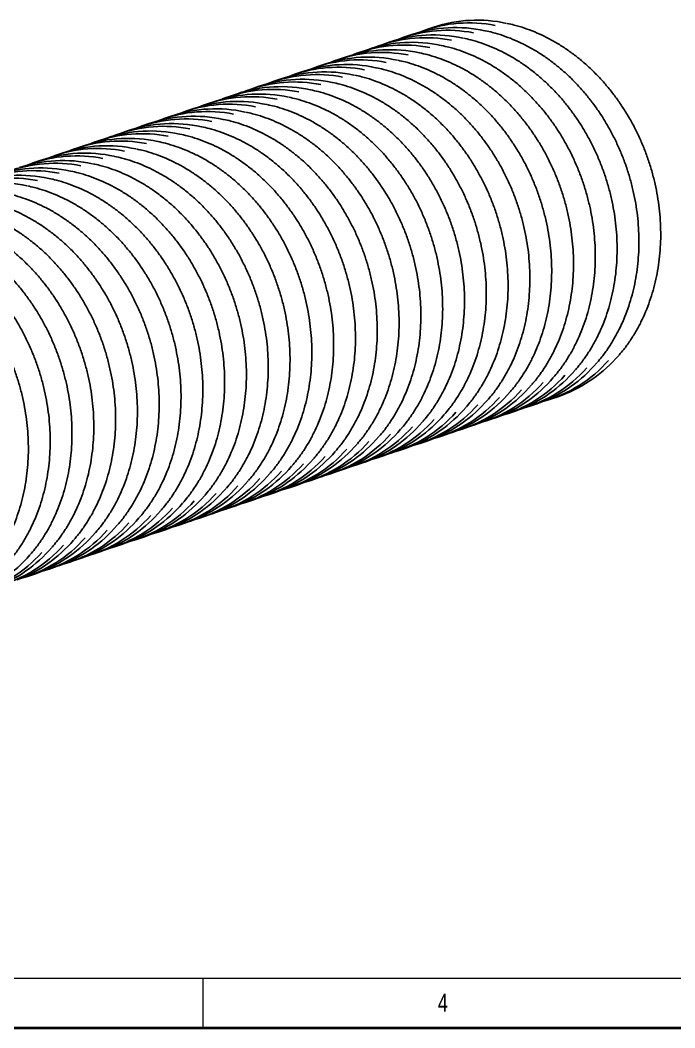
# Model space of a CAD drawing. Header units: millimetres. Extents: x 6 to 413, y 7 to 291.
# Drawn here: x 141.4 to 208.3, y 7.1 to 109.9 of the extents above; entities that cross this region are included whole.
import ezdxf

# ---------------------------------------------------------------- set-up
doc = ezdxf.new("R2010")
doc.units = ezdxf.units.MM
doc.styles.add('SLDTEXTSTYLE2', font='TXT', dxfattribs={"width": 0.75})

msp = doc.modelspace()

# ---------------------------------------------------------------- linework, layer by layer
at = {"color": 7, "linetype": 'Continuous', "lineweight": 25}
for p, q in [((183.6564, 109.1582), (182.8339, 108.8797)), ((179.9142, 107.8694), (180.2707, 108.0066)), ((181.4315, 108.4048), (180.6089, 108.1262)), ((182.1392, 108.6229), (182.4957, 108.7601)), ((176.9815, 106.8978), (176.1589, 106.6193)), ((177.6892, 107.1159), (178.0457, 107.2532)), ((179.2065, 107.6513), (178.3839, 107.3727)), ((174.7565, 106.1443), (173.9339, 105.8658)), ((175.4643, 106.3625), (175.8208, 106.4997)), ((171.0143, 104.8555), (171.3708, 104.9927)), ((172.5315, 105.3909), (171.709, 105.1123)), ((173.2393, 105.609), (173.5958, 105.7462)), ((168.0816, 103.8839), (167.259, 103.6054)), ((168.7893, 104.102), (169.1458, 104.2393)), ((170.3065, 104.6374), (169.484, 104.3588)), ((165.8566, 103.1305), (165.034, 102.8519)), ((166.5643, 103.3486), (166.9208, 103.4858)), ((162.1144, 101.8416), (162.4709, 101.9789)), ((163.6316, 102.377), (162.809, 102.0984)), ((164.3394, 102.5951), (164.6959, 102.7323)), ((159.1816, 100.87), (158.3591, 100.5915)), ((159.8894, 101.0882), (160.2459, 101.2254)), ((161.4066, 101.6235), (160.584, 101.345)), ((155.4394, 99.5812), (155.7959, 99.7184)), ((156.9567, 100.1166), (156.1341, 99.838)), ((157.6644, 100.3347), (158.0209, 100.4719)), ((153.2144, 98.8277), (153.5709, 98.965)), ((154.7317, 99.3631), (153.9091, 99.0845)), ((150.2817, 97.8562), (149.4591, 97.5776)), ((150.9895, 98.0743), (151.346, 98.2115)), ((152.5067, 98.6096), (151.6841, 98.3311)), ((146.5395, 96.5673), (146.896, 96.7046)), ((148.0567, 97.1027), (147.2342, 96.8241)), ((148.7645, 97.3208), (149.121, 97.458)), ((143.6068, 95.5957), (142.7842, 95.3172)), ((144.3145, 95.8139), (144.671, 95.9511)), ((145.8317, 96.3492), (145.0092, 96.0707)), ((142.0895, 95.0604), (142.446, 95.1976)), ((195.5836, 71.2299), (196.4062, 71.5084)), ((196.4062, 71.5084), (196.7444, 71.628)), ((191.1337, 69.7229), (191.9562, 70.0015)), ((191.9562, 70.0015), (192.2944, 70.1211)), ((193.3587, 70.4764), (194.1812, 70.755)), ((194.1812, 70.755), (194.5194, 70.8745)), ((188.9087, 68.9695), (189.7313, 69.248)), ((189.7313, 69.248), (190.0694, 69.3676)), ((185.2813, 67.7411), (185.6195, 67.8607)), ((186.6837, 68.216), (187.5063, 68.4946)), ((187.5063, 68.4946), (187.8444, 68.6141)), ((182.2338, 66.7091), (183.0563, 66.9876)), ((183.0563, 66.9876), (183.3945, 67.1072)), ((184.4587, 67.4625), (185.2813, 67.7411)), ((180.0088, 65.9556), (180.8313, 66.2341)), ((180.8313, 66.2341), (181.1695, 66.3537)), ((176.3814, 64.7272), (176.7195, 64.8468)), ((177.7838, 65.2021), (178.6064, 65.4807)), ((178.6064, 65.4807), (178.9445, 65.6002)), ((173.3338, 63.6952), (174.1564, 63.9737)), ((174.1564, 63.9737), (174.4946, 64.0933)), ((175.5588, 64.4486), (176.3814, 64.7272)), ((171.1088, 62.9417), (171.9314, 63.2203)), ((171.9314, 63.2203), (172.2696, 63.3398)), ((166.6589, 61.4348), (167.4815, 61.7133)), ((167.4815, 61.7133), (167.8196, 61.8329)), ((168.8839, 62.1882), (169.7064, 62.4668)), ((169.7064, 62.4668), (170.0446, 62.5864)), ((164.4339, 60.6813), (165.2565, 60.9598)), ((165.2565, 60.9598), (165.5946, 61.0794)), ((162.2089, 59.9278), (163.0315, 60.2064)), ((163.0315, 60.2064), (163.3696, 60.3259)), ((157.759, 58.4209), (158.5815, 58.6994)), ((158.5815, 58.6994), (158.9197, 58.819)), ((159.9839, 59.1743), (160.8065, 59.4529)), ((160.8065, 59.4529), (161.1447, 59.5725)), ((155.534, 57.6674), (156.3565, 57.946)), ((156.3565, 57.946), (156.6947, 58.0655)), ((151.9066, 56.439), (152.2447, 56.5586)), ((153.309, 56.9139), (154.1316, 57.1925)), ((154.1316, 57.1925), (154.4697, 57.3121)), ((148.859, 55.407), (149.6816, 55.6855)), ((149.6816, 55.6855), (150.0198, 55.8051)), ((151.084, 56.1605), (151.9066, 56.439)), ((146.634, 54.6535), (147.4566, 54.9321)), ((147.4566, 54.9321), (147.7948, 55.0516)), ((143.0067, 53.4251), (143.3448, 53.5447)), ((144.4091, 53.9), (145.2316, 54.1786)), ((145.2316, 54.1786), (145.5698, 54.2982)), ((142.1841, 53.1466), (143.0067, 53.4251))]:
    msp.add_line(p, q, dxfattribs=at)
at = {"color": 7, "linetype": 'Continuous', "lineweight": 18}
for p, q in [((221.2163, 12.1436), (11.2973, 12.1436)), ((160.0973, 12.1436), (160.0973, 7.1062))]:
    msp.add_line(p, q, dxfattribs=at)
at = {"color": 7, "linetype": 'Continuous', "lineweight": 35}
msp.add_line((6.2734, 7.1062), (413.064, 7.1062), dxfattribs=at)
at = {"color": 7, "linetype": 'Continuous', "lineweight": 25}
for centre, radius, start, end in [((185.8589, 95.0853), 14.0361, 77.641025, 108.387091), ((187.2574, 95.6179), 13.9782, 78.984689, 109.916699), ((188.0839, 95.8387), 14.0361, 77.641025, 108.387091), ((182.8075, 94.111), 13.9782, 78.984689, 109.916699), ((183.6339, 94.3318), 14.0361, 77.641025, 108.387091), ((185.0325, 94.8644), 13.9782, 78.984689, 109.916699), ((180.5825, 93.3575), 13.9782, 78.984689, 109.916699), ((181.409, 93.5783), 14.0361, 77.641025, 108.387091), ((176.959, 92.0714), 14.0361, 77.641025, 108.387091), ((178.3575, 92.604), 13.9782, 78.984689, 109.916699), ((179.184, 92.8248), 14.0361, 77.641025, 108.387091), ((173.9076, 91.0971), 13.9782, 78.984689, 109.916699), ((174.734, 91.3179), 14.0361, 77.641025, 108.387091), ((176.1325, 91.8505), 13.9782, 78.984689, 109.916699), ((170.284, 89.811), 14.0361, 77.641025, 108.387091), ((171.6826, 90.3436), 13.9782, 78.984689, 109.916699), ((172.509, 90.5644), 14.0361, 77.641025, 108.387091), ((167.2326, 88.8367), 13.9782, 78.984689, 109.916699), ((168.0591, 89.0575), 14.0361, 77.641025, 108.387091), ((169.4576, 89.5901), 13.9782, 78.984689, 109.916699), ((165.0076, 88.0832), 13.9782, 78.984689, 109.916699), ((165.8341, 88.304), 14.0361, 77.641025, 108.387091), ((161.3841, 86.7971), 14.0361, 77.641025, 108.387091), ((162.7826, 87.3297), 13.9782, 78.984689, 109.916699), ((163.6091, 87.5505), 14.0361, 77.641025, 108.387091), ((158.3327, 85.8228), 13.9782, 78.984689, 109.916699), ((159.1591, 86.0436), 14.0361, 77.641025, 108.387091), ((160.5577, 86.5762), 13.9782, 78.984689, 109.916699), ((156.1077, 85.0693), 13.9782, 78.984689, 109.916699), ((156.9342, 85.2901), 14.0361, 77.641025, 108.387091), ((152.4842, 83.7832), 14.0361, 77.641025, 108.387091), ((153.8827, 84.3158), 13.9782, 78.984689, 109.916699), ((154.7092, 84.5367), 14.0361, 77.641025, 108.387091), ((149.4328, 82.8089), 13.9782, 78.984689, 109.916699), ((150.2592, 83.0297), 14.0361, 77.641025, 108.387091), ((151.6577, 83.5624), 13.9782, 78.984689, 109.916699), ((147.2078, 82.0554), 13.9782, 78.984689, 109.916699), ((148.0342, 82.2762), 14.0361, 77.641025, 108.387091), ((143.5843, 80.7693), 14.0361, 77.641025, 108.387091), ((144.9828, 81.3019), 13.9782, 78.984689, 109.916699), ((145.8093, 81.5228), 14.0361, 77.641025, 108.387091), ((140.5328, 79.795), 13.9782, 78.984689, 109.916699), ((141.3593, 80.0158), 14.0361, 77.641025, 108.387091), ((142.7578, 80.5485), 13.9782, 78.984689, 109.916699), ((139.1343, 79.2624), 14.0361, 77.641025, 108.387091), ((191.0952, 84.3694), 13.8824, 285.803348, 318.526807), ((191.7741, 84.8497), 14.125, 290.602106, 319.574181), ((187.3241, 83.3428), 14.125, 290.602106, 319.574181), ((188.8702, 83.6159), 13.8824, 285.803348, 318.526807), ((189.5491, 84.0962), 14.125, 290.602106, 319.574181), ((185.0992, 82.5893), 14.125, 290.602106, 319.574181), ((186.6453, 82.8625), 13.8824, 285.803348, 318.526807), ((182.1953, 81.3555), 13.8824, 285.803348, 318.526807), ((182.8742, 81.8358), 14.125, 290.602106, 319.574181), ((184.4203, 82.109), 13.8824, 285.803348, 318.526807), ((178.4242, 80.3289), 14.125, 290.602106, 319.574181), ((179.9703, 80.602), 13.8824, 285.803348, 318.526807), ((180.6492, 81.0824), 14.125, 290.602106, 319.574181), ((175.5203, 79.0951), 13.8824, 285.803348, 318.526807), ((176.1992, 79.5754), 14.125, 290.602106, 319.574181), ((177.7453, 79.8486), 13.8824, 285.803348, 318.526807), ((171.7493, 78.0685), 14.125, 290.602106, 319.574181), ((173.2954, 78.3416), 13.8824, 285.803348, 318.526807), ((173.9743, 78.8219), 14.125, 290.602106, 319.574181), ((169.5243, 77.315), 14.125, 290.602106, 319.574181), ((171.0704, 77.5882), 13.8824, 285.803348, 318.526807), ((166.6204, 76.0812), 13.8824, 285.803348, 318.526807), ((167.2993, 76.5615), 14.125, 290.602106, 319.574181), ((168.8454, 76.8347), 13.8824, 285.803348, 318.526807), ((162.8493, 75.0546), 14.125, 290.602106, 319.574181), ((164.3954, 75.3277), 13.8824, 285.803348, 318.526807), ((165.0743, 75.8081), 14.125, 290.602106, 319.574181), ((160.6244, 74.3011), 14.125, 290.602106, 319.574181), ((162.1705, 74.5743), 13.8824, 285.803348, 318.526807), ((157.7205, 73.0673), 13.8824, 285.803348, 318.526807), ((158.3994, 73.5476), 14.125, 290.602106, 319.574181), ((159.9455, 73.8208), 13.8824, 285.803348, 318.526807), ((153.9494, 72.0407), 14.125, 290.602106, 319.574181), ((155.4955, 72.3139), 13.8824, 285.803348, 318.526807), ((156.1744, 72.7942), 14.125, 290.602106, 319.574181), ((151.7244, 71.2872), 14.125, 290.602106, 319.574181), ((153.2705, 71.5604), 13.8824, 285.803348, 318.526807), ((148.8206, 70.0534), 13.8824, 285.803348, 318.526807), ((149.4995, 70.5338), 14.125, 290.602106, 319.574181), ((151.0455, 70.8069), 13.8824, 285.803348, 318.526807), ((145.0495, 69.0268), 14.125, 290.602106, 319.574181), ((146.5956, 69.3), 13.8824, 285.803348, 318.526807), ((147.2745, 69.7803), 14.125, 290.602106, 319.574181), ((142.1456, 67.793), 13.8824, 285.803348, 318.526807), ((142.8245, 68.2733), 14.125, 290.602106, 319.574181), ((144.3706, 68.5465), 13.8824, 285.803348, 318.526807), ((138.3745, 66.7664), 14.125, 290.602106, 319.574181), ((139.9206, 67.0396), 13.8824, 285.803348, 318.526807), ((140.5995, 67.5199), 14.125, 290.602106, 319.574181), ((136.1496, 66.0129), 14.125, 290.602106, 319.574181), ((137.6957, 66.2861), 13.8824, 285.803348, 318.526807), ((133.2457, 64.7791), 13.8824, 285.803348, 318.526807), ((133.9246, 65.2595), 14.125, 290.602106, 319.574181), ((135.4707, 65.5326), 13.8824, 285.803348, 318.526807), ((131.6996, 64.506), 14.125, 290.602106, 319.574181)]:
    msp.add_arc(centre, radius, start, end, dxfattribs=at)
for points, knots in [([(202.56, 75.7215), (202.7211, 75.9091), (203.1168, 76.3698), (203.688, 77.1685), (204.2784, 78.1045), (204.8103, 79.0913), (205.2839, 80.1223), (205.6967, 81.1942), (206.0472, 82.3024), (206.334, 83.4426), (206.5559, 84.6103), (206.712, 85.8007), (206.8018, 87.0091), (206.8249, 88.2308), (206.7812, 89.4608), (206.6709, 90.6943), (206.4944, 91.9263), (206.2524, 93.1521), (205.9459, 94.3666), (205.5762, 95.5651), (205.1446, 96.7428), (204.653, 97.895), (204.1031, 99.0172), (203.4973, 100.1049), (202.8379, 101.1538), (202.1275, 102.1597), (201.3689, 103.1186), (200.5651, 104.0267), (199.7193, 104.8803), (198.8349, 105.6761), (197.9154, 106.4108), (196.9643, 107.0814), (195.9856, 107.6854), (194.9831, 108.2201), (193.9609, 108.6843), (192.9228, 109.0725), (191.9794, 109.364), (191.3808, 109.492), (191.1348, 109.5447)], [0, 0, 0, 0, 0.01937961, 0.047586356, 0.075803523, 0.104030487, 0.132266357, 0.160510084, 0.188760556, 0.217016675, 0.245277412, 0.273541842, 0.301809169, 0.330078728, 0.358349985, 0.386622527, 0.414896048, 0.443170335, 0.471445247, 0.4997207, 0.527996646, 0.556273054, 0.584549892, 0.612827109, 0.64110461, 0.669382243, 0.697659775, 0.725936877, 0.754213101, 0.78248787, 0.810760464, 0.839030011, 0.867295498, 0.895555787, 0.923809645, 0.952055804, 0.980293036, 1, 1, 1, 1]), ([(198.11, 74.2146), (198.2711, 74.4022), (198.6668, 74.8629), (199.238, 75.6616), (199.8284, 76.5975), (200.3603, 77.5844), (200.8339, 78.6154), (201.2467, 79.6873), (201.5972, 80.7955), (201.884, 81.9357), (202.1059, 83.1033), (202.2621, 84.2938), (202.3519, 85.5022), (202.3749, 86.7239), (202.3312, 87.9539), (202.2209, 89.1874), (202.0444, 90.4194), (201.8024, 91.6451), (201.496, 92.8596), (201.1262, 94.0581), (200.6947, 95.2358), (200.203, 96.3881), (199.6532, 97.5103), (199.0474, 98.598), (198.3879, 99.6469), (197.6775, 100.6528), (196.9189, 101.6117), (196.1152, 102.5198), (195.2694, 103.3734), (194.385, 104.1691), (193.4654, 104.9038), (192.5144, 105.5745), (191.5356, 106.1785), (190.5331, 106.7132), (189.5109, 107.1774), (188.4728, 107.5656), (187.5294, 107.857), (186.9309, 107.9851), (186.6848, 108.0378)], [0, 0, 0, 0, 0.01937961, 0.04758636, 0.07580352, 0.10403049, 0.13226636, 0.16051008, 0.18876056, 0.21701668, 0.24527741, 0.27354184, 0.30180917, 0.33007873, 0.35834998, 0.38662253, 0.41489605, 0.44317033, 0.47144525, 0.4997207, 0.52799665, 0.55627305, 0.58454989, 0.61282711, 0.64110461, 0.66938224, 0.69765978, 0.72593688, 0.7542131, 0.78248787, 0.81076046, 0.83903001, 0.8672955, 0.89555579, 0.92380964, 0.9520558, 0.98029304, 1, 1, 1, 1]), ([(200.335, 74.968), (200.4961, 75.1556), (200.8918, 75.6163), (201.463, 76.4151), (202.0534, 77.351), (202.5853, 78.3378), (203.0589, 79.3689), (203.4717, 80.4407), (203.8222, 81.549), (204.109, 82.6892), (204.3309, 83.8568), (204.487, 85.0472), (204.5768, 86.2557), (204.5999, 87.4773), (204.5562, 88.7074), (204.4459, 89.9408), (204.2694, 91.1729), (204.0274, 92.3986), (203.721, 93.6131), (203.3512, 94.8116), (202.9197, 95.9893), (202.428, 97.1415), (201.8782, 98.2637), (201.2723, 99.3515), (200.6129, 100.4003), (199.9025, 101.4063), (199.1439, 102.3652), (198.3401, 103.2732), (197.4944, 104.1268), (196.6099, 104.9226), (195.6904, 105.6573), (194.7393, 106.328), (193.7606, 106.932), (192.7581, 107.4667), (191.7359, 107.9308), (190.6978, 108.3191), (189.7544, 108.6105), (189.1558, 108.7386), (188.9098, 108.7912)], [0, 0, 0, 0, 0.01937961, 0.047586356, 0.075803523, 0.104030487, 0.132266357, 0.160510084, 0.188760556, 0.217016675, 0.245277412, 0.273541842, 0.301809169, 0.330078728, 0.358349985, 0.386622527, 0.414896048, 0.443170335, 0.471445247, 0.4997207, 0.527996646, 0.556273054, 0.584549892, 0.612827109, 0.64110461, 0.669382243, 0.697659775, 0.725936877, 0.754213101, 0.78248787, 0.810760464, 0.839030011, 0.867295498, 0.895555787, 0.923809645, 0.952055804, 0.980293036, 1, 1, 1, 1]), ([(195.885, 73.4611), (196.0462, 73.6487), (196.4419, 74.1094), (197.0131, 74.9081), (197.6035, 75.8441), (198.1353, 76.8309), (198.6089, 77.8619), (199.0217, 78.9338), (199.3722, 80.042), (199.659, 81.1822), (199.8809, 82.3499), (200.0371, 83.5403), (200.1269, 84.7487), (200.15, 85.9704), (200.1063, 87.2004), (199.9959, 88.4339), (199.8194, 89.6659), (199.5775, 90.8916), (199.271, 92.1062), (198.9013, 93.3046), (198.4697, 94.4823), (197.978, 95.6346), (197.4282, 96.7568), (196.8224, 97.8445), (196.163, 98.8934), (195.4525, 99.8993), (194.6939, 100.8582), (193.8902, 101.7663), (193.0444, 102.6199), (192.16, 103.4156), (191.2404, 104.1503), (190.2894, 104.821), (189.3107, 105.425), (188.3082, 105.9597), (187.2859, 106.4239), (186.2478, 106.8121), (185.3044, 107.1035), (184.7059, 107.2316), (184.4598, 107.2843)], [0, 0, 0, 0, 0.01937961, 0.047586356, 0.075803523, 0.104030487, 0.132266357, 0.160510084, 0.188760556, 0.217016675, 0.245277412, 0.273541842, 0.301809169, 0.330078728, 0.358349985, 0.386622527, 0.414896048, 0.443170335, 0.471445247, 0.4997207, 0.527996646, 0.556273054, 0.584549892, 0.612827109, 0.64110461, 0.669382243, 0.697659775, 0.725936877, 0.754213101, 0.78248787, 0.810760464, 0.839030011, 0.867295498, 0.895555787, 0.923809645, 0.952055804, 0.980293036, 1, 1, 1, 1]), ([(193.66, 72.7076), (193.8212, 72.8952), (194.2169, 73.3559), (194.7881, 74.1546), (195.3785, 75.0906), (195.9103, 76.0774), (196.384, 77.1085), (196.7967, 78.1803), (197.1473, 79.2885), (197.434, 80.4288), (197.6559, 81.5964), (197.8121, 82.7868), (197.9019, 83.9953), (197.925, 85.2169), (197.8813, 86.4469), (197.7709, 87.6804), (197.5944, 88.9125), (197.3525, 90.1382), (197.046, 91.3527), (196.6763, 92.5512), (196.2447, 93.7289), (195.753, 94.8811), (195.2032, 96.0033), (194.5974, 97.091), (193.938, 98.1399), (193.2276, 99.1458), (192.469, 100.1047), (191.6652, 101.0128), (190.8194, 101.8664), (189.935, 102.6622), (189.0154, 103.3969), (188.0644, 104.0675), (187.0857, 104.6716), (186.0832, 105.2063), (185.0609, 105.6704), (184.0229, 106.0586), (183.0795, 106.3501), (182.4809, 106.4782), (182.2349, 106.5308)], [0, 0, 0, 0, 0.01937961, 0.04758636, 0.07580352, 0.10403049, 0.13226636, 0.16051008, 0.18876056, 0.21701668, 0.24527741, 0.27354184, 0.30180917, 0.33007873, 0.35834998, 0.38662253, 0.41489605, 0.44317033, 0.47144525, 0.4997207, 0.52799665, 0.55627305, 0.58454989, 0.61282711, 0.64110461, 0.66938224, 0.69765978, 0.72593688, 0.7542131, 0.78248787, 0.81076046, 0.83903001, 0.8672955, 0.89555579, 0.92380964, 0.9520558, 0.98029304, 1, 1, 1, 1]), ([(189.2101, 71.2007), (189.3712, 71.3883), (189.7669, 71.849), (190.3381, 72.6477), (190.9285, 73.5837), (191.4604, 74.5705), (191.934, 75.6015), (192.3468, 76.6734), (192.6973, 77.7816), (192.9841, 78.9218), (193.206, 80.0895), (193.3621, 81.2799), (193.4519, 82.4883), (193.475, 83.71), (193.4313, 84.94), (193.321, 86.1735), (193.1445, 87.4055), (192.9025, 88.6312), (192.5961, 89.8457), (192.2263, 91.0442), (191.7948, 92.2219), (191.3031, 93.3742), (190.7532, 94.4964), (190.1474, 95.5841), (189.488, 96.633), (188.7776, 97.6389), (188.019, 98.5978), (187.2152, 99.5059), (186.3694, 100.3595), (185.485, 101.1552), (184.5655, 101.8899), (183.6144, 102.5606), (182.6357, 103.1646), (181.6332, 103.6993), (180.611, 104.1635), (179.5729, 104.5517), (178.6295, 104.8431), (178.0309, 104.9712), (177.7849, 105.0239)], [0, 0, 0, 0, 0.01937961, 0.04758636, 0.07580352, 0.10403049, 0.13226636, 0.16051008, 0.18876056, 0.21701668, 0.24527741, 0.27354184, 0.30180917, 0.33007873, 0.35834998, 0.38662253, 0.41489605, 0.44317033, 0.47144525, 0.4997207, 0.52799665, 0.55627305, 0.58454989, 0.61282711, 0.64110461, 0.66938224, 0.69765978, 0.72593688, 0.7542131, 0.78248787, 0.81076046, 0.83903001, 0.8672955, 0.89555579, 0.92380964, 0.9520558, 0.98029304, 1, 1, 1, 1]), ([(191.435, 71.9541), (191.5962, 72.1418), (191.9919, 72.6025), (192.5631, 73.4012), (193.1535, 74.3371), (193.6854, 75.324), (194.159, 76.355), (194.5718, 77.4268), (194.9223, 78.5351), (195.2091, 79.6753), (195.431, 80.8429), (195.5871, 82.0333), (195.6769, 83.2418), (195.7, 84.4634), (195.6563, 85.6935), (195.546, 86.9269), (195.3695, 88.159), (195.1275, 89.3847), (194.821, 90.5992), (194.4513, 91.7977), (194.0197, 92.9754), (193.5281, 94.1276), (192.9782, 95.2499), (192.3724, 96.3376), (191.713, 97.3865), (191.0026, 98.3924), (190.244, 99.3513), (189.4402, 100.2593), (188.5944, 101.113), (187.71, 101.9087), (186.7905, 102.6434), (185.8394, 103.3141), (184.8607, 103.9181), (183.8582, 104.4528), (182.836, 104.917), (181.7979, 105.3052), (180.8545, 105.5966), (180.2559, 105.7247), (180.0099, 105.7773)], [0, 0, 0, 0, 0.01937961, 0.04758636, 0.07580352, 0.10403049, 0.13226636, 0.16051008, 0.18876056, 0.21701668, 0.24527741, 0.27354184, 0.30180917, 0.33007873, 0.35834998, 0.38662253, 0.41489605, 0.44317033, 0.47144525, 0.4997207, 0.52799665, 0.55627305, 0.58454989, 0.61282711, 0.64110461, 0.66938224, 0.69765978, 0.72593688, 0.7542131, 0.78248787, 0.81076046, 0.83903001, 0.8672955, 0.89555579, 0.92380964, 0.9520558, 0.98029304, 1, 1, 1, 1]), ([(186.9851, 70.4472), (187.1462, 70.6348), (187.5419, 71.0955), (188.1131, 71.8942), (188.7035, 72.8302), (189.2354, 73.817), (189.709, 74.848), (190.1218, 75.9199), (190.4723, 77.0281), (190.7591, 78.1683), (190.981, 79.336), (191.1372, 80.5264), (191.227, 81.7348), (191.25, 82.9565), (191.2063, 84.1865), (191.096, 85.42), (190.9195, 86.652), (190.6775, 87.8778), (190.3711, 89.0923), (190.0013, 90.2908), (189.5698, 91.4685), (189.0781, 92.6207), (188.5283, 93.7429), (187.9224, 94.8306), (187.263, 95.8795), (186.5526, 96.8854), (185.794, 97.8443), (184.9902, 98.7524), (184.1445, 99.606), (183.26, 100.4018), (182.3405, 101.1365), (181.3895, 101.8071), (180.4107, 102.4111), (179.4082, 102.9458), (178.386, 103.41), (177.3479, 103.7982), (176.4045, 104.0897), (175.8059, 104.2177), (175.5599, 104.2704)], [0, 0, 0, 0, 0.01937961, 0.047586356, 0.075803523, 0.104030487, 0.132266357, 0.160510084, 0.188760556, 0.217016675, 0.245277412, 0.273541842, 0.301809169, 0.330078728, 0.358349985, 0.386622527, 0.414896048, 0.443170335, 0.471445247, 0.4997207, 0.527996646, 0.556273054, 0.584549892, 0.612827109, 0.64110461, 0.669382243, 0.697659775, 0.725936877, 0.754213101, 0.78248787, 0.810760464, 0.839030011, 0.867295498, 0.895555787, 0.923809645, 0.952055804, 0.980293036, 1, 1, 1, 1]), ([(184.7601, 69.6937), (184.9213, 69.8813), (185.317, 70.342), (185.8882, 71.1408), (186.4785, 72.0767), (187.0104, 73.0635), (187.484, 74.0946), (187.8968, 75.1664), (188.2473, 76.2747), (188.5341, 77.4149), (188.756, 78.5825), (188.9122, 79.7729), (189.002, 80.9814), (189.0251, 82.203), (188.9813, 83.4331), (188.871, 84.6665), (188.6945, 85.8986), (188.4526, 87.1243), (188.1461, 88.3388), (187.7764, 89.5373), (187.3448, 90.715), (186.8531, 91.8672), (186.3033, 92.9894), (185.6975, 94.0772), (185.038, 95.126), (184.3276, 96.132), (183.569, 97.0909), (182.7653, 97.9989), (181.9195, 98.8525), (181.0351, 99.6483), (180.1155, 100.383), (179.1645, 101.0537), (178.1858, 101.6577), (177.1832, 102.1924), (176.161, 102.6565), (175.1229, 103.0448), (174.1795, 103.3362), (173.581, 103.4643), (173.3349, 103.5169)], [0, 0, 0, 0, 0.01937961, 0.04758636, 0.07580352, 0.10403049, 0.13226636, 0.16051008, 0.18876056, 0.21701668, 0.24527741, 0.27354184, 0.30180917, 0.33007873, 0.35834998, 0.38662253, 0.41489605, 0.44317033, 0.47144525, 0.4997207, 0.52799665, 0.55627305, 0.58454989, 0.61282711, 0.64110461, 0.66938224, 0.69765978, 0.72593688, 0.7542131, 0.78248787, 0.81076046, 0.83903001, 0.8672955, 0.89555579, 0.92380964, 0.9520558, 0.98029304, 1, 1, 1, 1]), ([(180.3101, 68.1868), (180.4713, 68.3744), (180.867, 68.8351), (181.4382, 69.6338), (182.0286, 70.5698), (182.5605, 71.5566), (183.0341, 72.5876), (183.4469, 73.6595), (183.7974, 74.7677), (184.0841, 75.9079), (184.3061, 77.0756), (184.4622, 78.266), (184.552, 79.4744), (184.5751, 80.6961), (184.5314, 81.9261), (184.4211, 83.1596), (184.2446, 84.3916), (184.0026, 85.6173), (183.6961, 86.8319), (183.3264, 88.0303), (182.8948, 89.208), (182.4032, 90.3603), (181.8533, 91.4825), (181.2475, 92.5702), (180.5881, 93.6191), (179.8777, 94.625), (179.1191, 95.5839), (178.3153, 96.492), (177.4695, 97.3456), (176.5851, 98.1413), (175.6655, 98.876), (174.7145, 99.5467), (173.7358, 100.1507), (172.7333, 100.6854), (171.7111, 101.1496), (170.673, 101.5378), (169.7296, 101.8292), (169.131, 101.9573), (168.885, 102.01)], [0, 0, 0, 0, 0.01937961, 0.04758636, 0.07580352, 0.10403049, 0.13226636, 0.16051008, 0.18876056, 0.21701668, 0.24527741, 0.27354184, 0.30180917, 0.33007873, 0.35834998, 0.38662253, 0.41489605, 0.44317033, 0.47144525, 0.4997207, 0.52799665, 0.55627305, 0.58454989, 0.61282711, 0.64110461, 0.66938224, 0.69765978, 0.72593688, 0.7542131, 0.78248787, 0.81076046, 0.83903001, 0.8672955, 0.89555579, 0.92380964, 0.9520558, 0.98029304, 1, 1, 1, 1]), ([(182.5351, 68.9403), (182.6963, 69.1279), (183.092, 69.5886), (183.6632, 70.3873), (184.2536, 71.3232), (184.7854, 72.3101), (185.259, 73.3411), (185.6718, 74.413), (186.0223, 75.5212), (186.3091, 76.6614), (186.531, 77.829), (186.6872, 79.0195), (186.777, 80.2279), (186.8001, 81.4496), (186.7564, 82.6796), (186.646, 83.9131), (186.4695, 85.1451), (186.2276, 86.3708), (185.9211, 87.5853), (185.5514, 88.7838), (185.1198, 89.9615), (184.6281, 91.1138), (184.0783, 92.236), (183.4725, 93.3237), (182.8131, 94.3726), (182.1026, 95.3785), (181.3441, 96.3374), (180.5403, 97.2455), (179.6945, 98.0991), (178.8101, 98.8948), (177.8905, 99.6295), (176.9395, 100.3002), (175.9608, 100.9042), (174.9583, 101.4389), (173.936, 101.9031), (172.898, 102.2913), (171.9546, 102.5827), (171.356, 102.7108), (171.1099, 102.7635)], [0, 0, 0, 0, 0.01937961, 0.04758636, 0.07580352, 0.10403049, 0.13226636, 0.16051008, 0.18876056, 0.21701668, 0.24527741, 0.27354184, 0.30180917, 0.33007873, 0.35834998, 0.38662253, 0.41489605, 0.44317033, 0.47144525, 0.4997207, 0.52799665, 0.55627305, 0.58454989, 0.61282711, 0.64110461, 0.66938224, 0.69765978, 0.72593688, 0.7542131, 0.78248787, 0.81076046, 0.83903001, 0.8672955, 0.89555579, 0.92380964, 0.9520558, 0.98029304, 1, 1, 1, 1]), ([(178.0852, 67.4333), (178.2463, 67.6209), (178.642, 68.0816), (179.2132, 68.8803), (179.8036, 69.8163), (180.3355, 70.8031), (180.8091, 71.8342), (181.2219, 72.906), (181.5724, 74.0142), (181.8592, 75.1545), (182.0811, 76.3221), (182.2372, 77.5125), (182.327, 78.721), (182.3501, 79.9426), (182.3064, 81.1726), (182.1961, 82.4061), (182.0196, 83.6382), (181.7776, 84.8639), (181.4711, 86.0784), (181.1014, 87.2769), (180.6698, 88.4546), (180.1782, 89.6068), (179.6283, 90.729), (179.0225, 91.8167), (178.3631, 92.8656), (177.6527, 93.8715), (176.8941, 94.8304), (176.0903, 95.7385), (175.2445, 96.5921), (174.3601, 97.3879), (173.4406, 98.1226), (172.4895, 98.7932), (171.5108, 99.3973), (170.5083, 99.932), (169.4861, 100.3961), (168.448, 100.7843), (167.5046, 101.0758), (166.906, 101.2039), (166.66, 101.2565)], [0, 0, 0, 0, 0.01937961, 0.04758636, 0.07580352, 0.10403049, 0.13226636, 0.16051008, 0.18876056, 0.21701668, 0.24527741, 0.27354184, 0.30180917, 0.33007873, 0.35834998, 0.38662253, 0.41489605, 0.44317033, 0.47144525, 0.4997207, 0.52799665, 0.55627305, 0.58454989, 0.61282711, 0.64110461, 0.66938224, 0.69765978, 0.72593688, 0.7542131, 0.78248787, 0.81076046, 0.83903001, 0.8672955, 0.89555579, 0.92380964, 0.9520558, 0.98029304, 1, 1, 1, 1]), ([(173.6352, 65.9264), (173.7963, 66.114), (174.1921, 66.5747), (174.7632, 67.3734), (175.3536, 68.3094), (175.8855, 69.2962), (176.3591, 70.3272), (176.7719, 71.3991), (177.1224, 72.5073), (177.4092, 73.6475), (177.6311, 74.8152), (177.7873, 76.0056), (177.8771, 77.214), (177.9002, 78.4357), (177.8564, 79.6657), (177.7461, 80.8992), (177.5696, 82.1312), (177.3276, 83.3569), (177.0212, 84.5714), (176.6514, 85.7699), (176.2199, 86.9476), (175.7282, 88.0999), (175.1784, 89.2221), (174.5726, 90.3098), (173.9131, 91.3587), (173.2027, 92.3646), (172.4441, 93.3235), (171.6404, 94.2316), (170.7946, 95.0852), (169.9102, 95.8809), (168.9906, 96.6156), (168.0396, 97.2863), (167.0608, 97.8903), (166.0583, 98.425), (165.0361, 98.8892), (163.998, 99.2774), (163.0546, 99.5688), (162.4561, 99.6969), (162.21, 99.7496)], [0, 0, 0, 0, 0.01937961, 0.047586356, 0.075803523, 0.104030487, 0.132266357, 0.160510084, 0.188760556, 0.217016675, 0.245277412, 0.273541842, 0.301809169, 0.330078728, 0.358349985, 0.386622527, 0.414896048, 0.443170335, 0.471445247, 0.4997207, 0.527996646, 0.556273054, 0.584549892, 0.612827109, 0.64110461, 0.669382243, 0.697659775, 0.725936877, 0.754213101, 0.78248787, 0.810760464, 0.839030011, 0.867295498, 0.895555787, 0.923809645, 0.952055804, 0.980293036, 1, 1, 1, 1]), ([(175.8602, 66.6798), (176.0213, 66.8675), (176.417, 67.3282), (176.9882, 68.1269), (177.5786, 69.0628), (178.1105, 70.0497), (178.5841, 71.0807), (178.9969, 72.1525), (179.3474, 73.2608), (179.6342, 74.401), (179.8561, 75.5686), (180.0122, 76.759), (180.102, 77.9675), (180.1251, 79.1891), (180.0814, 80.4192), (179.9711, 81.6526), (179.7946, 82.8847), (179.5526, 84.1104), (179.2462, 85.3249), (178.8764, 86.5234), (178.4449, 87.7011), (177.9532, 88.8533), (177.4034, 89.9756), (176.7975, 91.0633), (176.1381, 92.1122), (175.4277, 93.1181), (174.6691, 94.077), (173.8653, 94.985), (173.0196, 95.8387), (172.1351, 96.6344), (171.2156, 97.3691), (170.2645, 98.0398), (169.2858, 98.6438), (168.2833, 99.1785), (167.2611, 99.6427), (166.223, 100.0309), (165.2796, 100.3223), (164.681, 100.4504), (164.435, 100.503)], [0, 0, 0, 0, 0.01937961, 0.04758636, 0.07580352, 0.10403049, 0.13226636, 0.16051008, 0.18876056, 0.21701668, 0.24527741, 0.27354184, 0.30180917, 0.33007873, 0.35834998, 0.38662253, 0.41489605, 0.44317033, 0.47144525, 0.4997207, 0.52799665, 0.55627305, 0.58454989, 0.61282711, 0.64110461, 0.66938224, 0.69765978, 0.72593688, 0.7542131, 0.78248787, 0.81076046, 0.83903001, 0.8672955, 0.89555579, 0.92380964, 0.9520558, 0.98029304, 1, 1, 1, 1]), ([(171.4102, 65.1729), (171.5714, 65.3605), (171.9671, 65.8212), (172.5383, 66.6199), (173.1287, 67.5559), (173.6605, 68.5427), (174.1341, 69.5737), (174.5469, 70.6456), (174.8974, 71.7538), (175.1842, 72.894), (175.4061, 74.0617), (175.5623, 75.2521), (175.6521, 76.4605), (175.6752, 77.6822), (175.6315, 78.9122), (175.5211, 80.1457), (175.3446, 81.3777), (175.1027, 82.6035), (174.7962, 83.818), (174.4265, 85.0165), (173.9949, 86.1942), (173.5032, 87.3464), (172.9534, 88.4686), (172.3476, 89.5563), (171.6882, 90.6052), (170.9777, 91.6111), (170.2191, 92.57), (169.4154, 93.4781), (168.5696, 94.3317), (167.6852, 95.1275), (166.7656, 95.8622), (165.8146, 96.5328), (164.8359, 97.1368), (163.8334, 97.6715), (162.8111, 98.1357), (161.773, 98.5239), (160.8296, 98.8154), (160.2311, 98.9434), (159.985, 98.9961)], [0, 0, 0, 0, 0.01937961, 0.04758636, 0.07580352, 0.10403049, 0.13226636, 0.16051008, 0.18876056, 0.21701668, 0.24527741, 0.27354184, 0.30180917, 0.33007873, 0.35834998, 0.38662253, 0.41489605, 0.44317033, 0.47144525, 0.4997207, 0.52799665, 0.55627305, 0.58454989, 0.61282711, 0.64110461, 0.66938224, 0.69765978, 0.72593688, 0.7542131, 0.78248787, 0.81076046, 0.83903001, 0.8672955, 0.89555579, 0.92380964, 0.9520558, 0.98029304, 1, 1, 1, 1]), ([(169.1852, 64.4194), (169.3464, 64.607), (169.7421, 65.0677), (170.3133, 65.8665), (170.9037, 66.8024), (171.4355, 67.7892), (171.9092, 68.8203), (172.322, 69.8921), (172.6725, 71.0004), (172.9592, 72.1406), (173.1811, 73.3082), (173.3373, 74.4986), (173.4271, 75.7071), (173.4502, 76.9287), (173.4065, 78.1588), (173.2961, 79.3922), (173.1196, 80.6243), (172.8777, 81.85), (172.5712, 83.0645), (172.2015, 84.263), (171.7699, 85.4407), (171.2782, 86.5929), (170.7284, 87.7151), (170.1226, 88.8029), (169.4632, 89.8518), (168.7528, 90.8577), (167.9942, 91.8166), (167.1904, 92.7246), (166.3446, 93.5782), (165.4602, 94.374), (164.5406, 95.1087), (163.5896, 95.7794), (162.6109, 96.3834), (161.6084, 96.9181), (160.5861, 97.3822), (159.5481, 97.7705), (158.6047, 98.0619), (158.0061, 98.19), (157.7601, 98.2426)], [0, 0, 0, 0, 0.01937961, 0.04758636, 0.07580352, 0.10403049, 0.13226636, 0.16051008, 0.18876056, 0.21701668, 0.24527741, 0.27354184, 0.30180917, 0.33007873, 0.35834998, 0.38662253, 0.41489605, 0.44317033, 0.47144525, 0.4997207, 0.52799665, 0.55627305, 0.58454989, 0.61282711, 0.64110461, 0.66938224, 0.69765978, 0.72593688, 0.7542131, 0.78248787, 0.81076046, 0.83903001, 0.8672955, 0.89555579, 0.92380964, 0.9520558, 0.98029304, 1, 1, 1, 1]), ([(164.7353, 62.9125), (164.8964, 63.1001), (165.2921, 63.5608), (165.8633, 64.3595), (166.4537, 65.2955), (166.9856, 66.2823), (167.4592, 67.3133), (167.872, 68.3852), (168.2225, 69.4934), (168.5093, 70.6336), (168.7312, 71.8013), (168.8873, 72.9917), (168.9771, 74.2001), (169.0002, 75.4218), (168.9565, 76.6518), (168.8462, 77.8853), (168.6697, 79.1173), (168.4277, 80.343), (168.1213, 81.5576), (167.7515, 82.756), (167.32, 83.9337), (166.8283, 85.086), (166.2785, 86.2082), (165.6726, 87.2959), (165.0132, 88.3448), (164.3028, 89.3507), (163.5442, 90.3096), (162.7404, 91.2177), (161.8947, 92.0713), (161.0102, 92.867), (160.0907, 93.6017), (159.1396, 94.2724), (158.1609, 94.8764), (157.1584, 95.4111), (156.1362, 95.8753), (155.0981, 96.2635), (154.1547, 96.5549), (153.5561, 96.683), (153.3101, 96.7357)], [0, 0, 0, 0, 0.01937961, 0.04758636, 0.07580352, 0.10403049, 0.13226636, 0.16051008, 0.18876056, 0.21701668, 0.24527741, 0.27354184, 0.30180917, 0.33007873, 0.35834998, 0.38662253, 0.41489605, 0.44317033, 0.47144525, 0.4997207, 0.52799665, 0.55627305, 0.58454989, 0.61282711, 0.64110461, 0.66938224, 0.69765978, 0.72593688, 0.7542131, 0.78248787, 0.81076046, 0.83903001, 0.8672955, 0.89555579, 0.92380964, 0.9520558, 0.98029304, 1, 1, 1, 1]), ([(166.9602, 63.666), (167.1214, 63.8536), (167.5171, 64.3143), (168.0883, 65.113), (168.6787, 66.0489), (169.2106, 67.0358), (169.6842, 68.0668), (170.097, 69.1387), (170.4475, 70.2469), (170.7343, 71.3871), (170.9562, 72.5547), (171.1123, 73.7452), (171.2021, 74.9536), (171.2252, 76.1753), (171.1815, 77.4053), (171.0712, 78.6388), (170.8947, 79.8708), (170.6527, 81.0965), (170.3462, 82.311), (169.9765, 83.5095), (169.5449, 84.6872), (169.0533, 85.8395), (168.5034, 86.9617), (167.8976, 88.0494), (167.2382, 89.0983), (166.5278, 90.1042), (165.7692, 91.0631), (164.9654, 91.9712), (164.1196, 92.8248), (163.2352, 93.6205), (162.3157, 94.3552), (161.3646, 95.0259), (160.3859, 95.6299), (159.3834, 96.1646), (158.3612, 96.6288), (157.3231, 97.017), (156.3797, 97.3084), (155.7811, 97.4365), (155.5351, 97.4892)], [0, 0, 0, 0, 0.01937961, 0.04758636, 0.07580352, 0.10403049, 0.13226636, 0.16051008, 0.18876056, 0.21701668, 0.24527741, 0.27354184, 0.30180917, 0.33007873, 0.35834998, 0.38662253, 0.41489605, 0.44317033, 0.47144525, 0.4997207, 0.52799665, 0.55627305, 0.58454989, 0.61282711, 0.64110461, 0.66938224, 0.69765978, 0.72593688, 0.7542131, 0.78248787, 0.81076046, 0.83903001, 0.8672955, 0.89555579, 0.92380964, 0.9520558, 0.98029304, 1, 1, 1, 1]), ([(162.5103, 62.159), (162.6714, 62.3466), (163.0671, 62.8073), (163.6383, 63.606), (164.2287, 64.542), (164.7606, 65.5288), (165.2342, 66.5599), (165.647, 67.6317), (165.9975, 68.7399), (166.2843, 69.8802), (166.5062, 71.0478), (166.6624, 72.2382), (166.7522, 73.4467), (166.7752, 74.6683), (166.7315, 75.8983), (166.6212, 77.1318), (166.4447, 78.3639), (166.2027, 79.5896), (165.8963, 80.8041), (165.5265, 82.0026), (165.095, 83.1803), (164.6033, 84.3325), (164.0535, 85.4547), (163.4476, 86.5424), (162.7882, 87.5913), (162.0778, 88.5972), (161.3192, 89.5561), (160.5154, 90.4642), (159.6697, 91.3178), (158.7852, 92.1136), (157.8657, 92.8483), (156.9147, 93.5189), (155.9359, 94.123), (154.9334, 94.6577), (153.9112, 95.1218), (152.8731, 95.51), (151.9297, 95.8015), (151.3311, 95.9296), (151.0851, 95.9822)], [0, 0, 0, 0, 0.01937961, 0.04758636, 0.07580352, 0.10403049, 0.13226636, 0.16051008, 0.18876056, 0.21701668, 0.24527741, 0.27354184, 0.30180917, 0.33007873, 0.35834998, 0.38662253, 0.41489605, 0.44317033, 0.47144525, 0.4997207, 0.52799665, 0.55627305, 0.58454989, 0.61282711, 0.64110461, 0.66938224, 0.69765978, 0.72593688, 0.7542131, 0.78248787, 0.81076046, 0.83903001, 0.8672955, 0.89555579, 0.92380964, 0.9520558, 0.98029304, 1, 1, 1, 1]), ([(160.2853, 61.4055), (160.4465, 61.5932), (160.8422, 62.0539), (161.4134, 62.8526), (162.0038, 63.7885), (162.5356, 64.7754), (163.0092, 65.8064), (163.422, 66.8782), (163.7725, 67.9865), (164.0593, 69.1267), (164.2812, 70.2943), (164.4374, 71.4847), (164.5272, 72.6932), (164.5503, 73.9148), (164.5065, 75.1449), (164.3962, 76.3783), (164.2197, 77.6104), (163.9778, 78.8361), (163.6713, 80.0506), (163.3016, 81.2491), (162.87, 82.4268), (162.3783, 83.579), (161.8285, 84.7013), (161.2227, 85.789), (160.5632, 86.8379), (159.8528, 87.8438), (159.0942, 88.8027), (158.2905, 89.7107), (157.4447, 90.5644), (156.5603, 91.3601), (155.6407, 92.0948), (154.6897, 92.7655), (153.711, 93.3695), (152.7084, 93.9042), (151.6862, 94.3684), (150.6481, 94.7566), (149.7047, 95.048), (149.1062, 95.1761), (148.8601, 95.2287)], [0, 0, 0, 0, 0.01937961, 0.04758636, 0.07580352, 0.10403049, 0.13226636, 0.16051008, 0.18876056, 0.21701668, 0.24527741, 0.27354184, 0.30180917, 0.33007873, 0.35834998, 0.38662253, 0.41489605, 0.44317033, 0.47144525, 0.4997207, 0.52799665, 0.55627305, 0.58454989, 0.61282711, 0.64110461, 0.66938224, 0.69765978, 0.72593688, 0.7542131, 0.78248787, 0.81076046, 0.83903001, 0.8672955, 0.89555579, 0.92380964, 0.9520558, 0.98029304, 1, 1, 1, 1]), ([(155.8353, 59.8986), (155.9965, 60.0862), (156.3922, 60.5469), (156.9634, 61.3456), (157.5538, 62.2816), (158.0857, 63.2684), (158.5593, 64.2994), (158.9721, 65.3713), (159.3226, 66.4795), (159.6093, 67.6197), (159.8313, 68.7874), (159.9874, 69.9778), (160.0772, 71.1862), (160.1003, 72.4079), (160.0566, 73.6379), (159.9463, 74.8714), (159.7698, 76.1035), (159.5278, 77.3292), (159.2213, 78.5437), (158.8516, 79.7422), (158.42, 80.9199), (157.9284, 82.0721), (157.3785, 83.1943), (156.7727, 84.282), (156.1133, 85.3309), (155.4029, 86.3368), (154.6443, 87.2957), (153.8405, 88.2038), (152.9947, 89.0574), (152.1103, 89.8532), (151.1907, 90.5879), (150.2397, 91.2585), (149.261, 91.8625), (148.2585, 92.3972), (147.2363, 92.8614), (146.1982, 93.2496), (145.2548, 93.5411), (144.6562, 93.6692), (144.4102, 93.7218)], [0, 0, 0, 0, 0.01937961, 0.04758636, 0.07580352, 0.10403049, 0.13226636, 0.16051008, 0.18876056, 0.21701668, 0.24527741, 0.27354184, 0.30180917, 0.33007873, 0.35834998, 0.38662253, 0.41489605, 0.44317033, 0.47144525, 0.4997207, 0.52799665, 0.55627305, 0.58454989, 0.61282711, 0.64110461, 0.66938224, 0.69765978, 0.72593688, 0.7542131, 0.78248787, 0.81076046, 0.83903001, 0.8672955, 0.89555579, 0.92380964, 0.9520558, 0.98029304, 1, 1, 1, 1]), ([(158.0603, 60.6521), (158.2215, 60.8397), (158.6172, 61.3004), (159.1884, 62.0991), (159.7788, 63.0351), (160.3106, 64.0219), (160.7842, 65.0529), (161.197, 66.1248), (161.5476, 67.233), (161.8343, 68.3732), (162.0562, 69.5409), (162.2124, 70.7313), (162.3022, 71.9397), (162.3253, 73.1614), (162.2816, 74.3914), (162.1712, 75.6249), (161.9947, 76.8569), (161.7528, 78.0826), (161.4463, 79.2971), (161.0766, 80.4956), (160.645, 81.6733), (160.1533, 82.8256), (159.6035, 83.9478), (158.9977, 85.0355), (158.3383, 86.0844), (157.6279, 87.0903), (156.8693, 88.0492), (156.0655, 88.9573), (155.2197, 89.8109), (154.3353, 90.6066), (153.4157, 91.3413), (152.4647, 92.012), (151.486, 92.616), (150.4835, 93.1507), (149.4612, 93.6149), (148.4232, 94.0031), (147.4798, 94.2945), (146.8812, 94.4226), (146.6351, 94.4753)], [0, 0, 0, 0, 0.01937961, 0.04758636, 0.07580352, 0.10403049, 0.13226636, 0.16051008, 0.18876056, 0.21701668, 0.24527741, 0.27354184, 0.30180917, 0.33007873, 0.35834998, 0.38662253, 0.41489605, 0.44317033, 0.47144525, 0.4997207, 0.52799665, 0.55627305, 0.58454989, 0.61282711, 0.64110461, 0.66938224, 0.69765978, 0.72593688, 0.7542131, 0.78248787, 0.81076046, 0.83903001, 0.8672955, 0.89555579, 0.92380964, 0.9520558, 0.98029304, 1, 1, 1, 1]), ([(153.6104, 59.1451), (153.7715, 59.3327), (154.1672, 59.7934), (154.7384, 60.5922), (155.3288, 61.5281), (155.8607, 62.5149), (156.3343, 63.546), (156.7471, 64.6178), (157.0976, 65.7261), (157.3844, 66.8663), (157.6063, 68.0339), (157.7624, 69.2243), (157.8522, 70.4328), (157.8753, 71.6544), (157.8316, 72.8845), (157.7213, 74.1179), (157.5448, 75.35), (157.3028, 76.5757), (156.9964, 77.7902), (156.6266, 78.9887), (156.195, 80.1664), (155.7034, 81.3186), (155.1535, 82.4408), (154.5477, 83.5286), (153.8883, 84.5775), (153.1779, 85.5834), (152.4193, 86.5423), (151.6155, 87.4503), (150.7697, 88.3039), (149.8853, 89.0997), (148.9658, 89.8344), (148.0147, 90.5051), (147.036, 91.1091), (146.0335, 91.6438), (145.0113, 92.1079), (143.9732, 92.4962), (143.0298, 92.7876), (142.4312, 92.9157), (142.1852, 92.9683)], [0, 0, 0, 0, 0.01937961, 0.04758636, 0.07580352, 0.10403049, 0.13226636, 0.16051008, 0.18876056, 0.21701668, 0.24527741, 0.27354184, 0.30180917, 0.33007873, 0.35834998, 0.38662253, 0.41489605, 0.44317033, 0.47144525, 0.4997207, 0.52799665, 0.55627305, 0.58454989, 0.61282711, 0.64110461, 0.66938224, 0.69765978, 0.72593688, 0.7542131, 0.78248787, 0.81076046, 0.83903001, 0.8672955, 0.89555579, 0.92380964, 0.9520558, 0.98029304, 1, 1, 1, 1]), ([(151.3854, 58.3917), (151.5465, 58.5793), (151.9422, 59.04), (152.5134, 59.8387), (153.1038, 60.7746), (153.6357, 61.7615), (154.1093, 62.7925), (154.5221, 63.8644), (154.8726, 64.9726), (155.1594, 66.1128), (155.3813, 67.2804), (155.5375, 68.4709), (155.6272, 69.6793), (155.6503, 70.901), (155.6066, 72.131), (155.4963, 73.3645), (155.3198, 74.5965), (155.0778, 75.8222), (154.7714, 77.0367), (154.4016, 78.2352), (153.9701, 79.4129), (153.4784, 80.5652), (152.9286, 81.6874), (152.3227, 82.7751), (151.6633, 83.824), (150.9529, 84.8299), (150.1943, 85.7888), (149.3905, 86.6969), (148.5448, 87.5505), (147.6603, 88.3462), (146.7408, 89.0809), (145.7897, 89.7516), (144.811, 90.3556), (143.8085, 90.8903), (142.7863, 91.3545), (141.7482, 91.7427), (140.8048, 92.0341), (140.2062, 92.1622), (139.9602, 92.2149)], [0, 0, 0, 0, 0.01937961, 0.04758636, 0.07580352, 0.10403049, 0.13226636, 0.16051008, 0.18876056, 0.21701668, 0.24527741, 0.27354184, 0.30180917, 0.33007873, 0.35834998, 0.38662253, 0.41489605, 0.44317033, 0.47144525, 0.4997207, 0.52799665, 0.55627305, 0.58454989, 0.61282711, 0.64110461, 0.66938224, 0.69765978, 0.72593688, 0.7542131, 0.78248787, 0.81076046, 0.83903001, 0.8672955, 0.89555579, 0.92380964, 0.9520558, 0.98029304, 1, 1, 1, 1]), ([(146.9354, 56.8847), (147.0966, 57.0723), (147.4923, 57.533), (148.0635, 58.3317), (148.6539, 59.2677), (149.1857, 60.2545), (149.6593, 61.2856), (150.0721, 62.3574), (150.4226, 63.4656), (150.7094, 64.6059), (150.9313, 65.7735), (151.0875, 66.9639), (151.1773, 68.1724), (151.2004, 69.394), (151.1567, 70.624), (151.0463, 71.8575), (150.8698, 73.0896), (150.6279, 74.3153), (150.3214, 75.5298), (149.9517, 76.7283), (149.5201, 77.906), (149.0284, 79.0582), (148.4786, 80.1804), (147.8728, 81.2681), (147.2134, 82.317), (146.5029, 83.3229), (145.7443, 84.2818), (144.9406, 85.1899), (144.0948, 86.0435), (143.2104, 86.8393), (142.2908, 87.574), (141.3398, 88.2446), (140.3611, 88.8487), (139.3586, 89.3834), (138.3363, 89.8475), (137.2982, 90.2357), (136.3549, 90.5272), (135.7563, 90.6553), (135.5102, 90.7079)], [0, 0, 0, 0, 0.01937961, 0.04758636, 0.07580352, 0.10403049, 0.13226636, 0.16051008, 0.18876056, 0.21701668, 0.24527741, 0.27354184, 0.30180917, 0.33007873, 0.35834998, 0.38662253, 0.41489605, 0.44317033, 0.47144525, 0.4997207, 0.52799665, 0.55627305, 0.58454989, 0.61282711, 0.64110461, 0.66938224, 0.69765978, 0.72593688, 0.7542131, 0.78248787, 0.81076046, 0.83903001, 0.8672955, 0.89555579, 0.92380964, 0.9520558, 0.98029304, 1, 1, 1, 1]), ([(149.1604, 57.6382), (149.3215, 57.8258), (149.7173, 58.2865), (150.2884, 59.0852), (150.8788, 60.0212), (151.4107, 61.008), (151.8843, 62.039), (152.2971, 63.1109), (152.6476, 64.2191), (152.9344, 65.3593), (153.1563, 66.527), (153.3125, 67.7174), (153.4023, 68.9258), (153.4254, 70.1475), (153.3816, 71.3775), (153.2713, 72.611), (153.0948, 73.843), (152.8528, 75.0687), (152.5464, 76.2833), (152.1766, 77.4817), (151.7451, 78.6594), (151.2534, 79.8117), (150.7036, 80.9339), (150.0978, 82.0216), (149.4383, 83.0705), (148.7279, 84.0764), (147.9693, 85.0353), (147.1656, 85.9434), (146.3198, 86.797), (145.4354, 87.5927), (144.5158, 88.3274), (143.5648, 88.9981), (142.586, 89.6021), (141.5835, 90.1368), (140.5613, 90.601), (139.5232, 90.9892), (138.5798, 91.2806), (137.9813, 91.4087), (137.7352, 91.4614)], [0, 0, 0, 0, 0.01937961, 0.04758636, 0.07580352, 0.10403049, 0.13226636, 0.16051008, 0.18876056, 0.21701668, 0.24527741, 0.27354184, 0.30180917, 0.33007873, 0.35834998, 0.38662253, 0.41489605, 0.44317033, 0.47144525, 0.4997207, 0.52799665, 0.55627305, 0.58454989, 0.61282711, 0.64110461, 0.66938224, 0.69765978, 0.72593688, 0.7542131, 0.78248787, 0.81076046, 0.83903001, 0.8672955, 0.89555579, 0.92380964, 0.9520558, 0.98029304, 1, 1, 1, 1]), ([(144.7104, 56.1312), (144.8716, 56.3189), (145.2673, 56.7796), (145.8385, 57.5783), (146.4289, 58.5142), (146.9607, 59.5011), (147.4344, 60.5321), (147.8472, 61.604), (148.1977, 62.7122), (148.4844, 63.8524), (148.7063, 65.02), (148.8625, 66.2104), (148.9523, 67.4189), (148.9754, 68.6405), (148.9317, 69.8706), (148.8213, 71.1041), (148.6448, 72.3361), (148.4029, 73.5618), (148.0964, 74.7763), (147.7267, 75.9748), (147.2951, 77.1525), (146.8034, 78.3047), (146.2536, 79.427), (145.6478, 80.5147), (144.9884, 81.5636), (144.278, 82.5695), (143.5194, 83.5284), (142.7156, 84.4364), (141.8698, 85.2901), (140.9854, 86.0858), (140.0658, 86.8205), (139.1148, 87.4912), (138.1361, 88.0952), (137.1336, 88.6299), (136.1113, 89.0941), (135.0733, 89.4823), (134.1299, 89.7737), (133.5313, 89.9018), (133.2853, 89.9544)], [0, 0, 0, 0, 0.01937961, 0.04758636, 0.07580352, 0.10403049, 0.13226636, 0.16051008, 0.18876056, 0.21701668, 0.24527741, 0.27354184, 0.30180917, 0.33007873, 0.35834998, 0.38662253, 0.41489605, 0.44317033, 0.47144525, 0.4997207, 0.52799665, 0.55627305, 0.58454989, 0.61282711, 0.64110461, 0.66938224, 0.69765978, 0.72593688, 0.7542131, 0.78248787, 0.81076046, 0.83903001, 0.8672955, 0.89555579, 0.92380964, 0.9520558, 0.98029304, 1, 1, 1, 1]), ([(140.2605, 54.6243), (140.4216, 54.8119), (140.8173, 55.2726), (141.3885, 56.0713), (141.9789, 57.0073), (142.5108, 57.9941), (142.9844, 59.0251), (143.3972, 60.097), (143.7477, 61.2052), (144.0345, 62.3454), (144.2564, 63.5131), (144.4125, 64.7035), (144.5023, 65.9119), (144.5254, 67.1336), (144.4817, 68.3636), (144.3714, 69.5971), (144.1949, 70.8292), (143.9529, 72.0549), (143.6465, 73.2694), (143.2767, 74.4679), (142.8452, 75.6456), (142.3535, 76.7978), (141.8037, 77.92), (141.1978, 79.0077), (140.5384, 80.0566), (139.828, 81.0625), (139.0694, 82.0214), (138.2656, 82.9295), (137.4199, 83.7831), (136.5354, 84.5789), (135.6159, 85.3136), (134.6648, 85.9842), (133.6861, 86.5882), (132.6836, 87.1229), (131.6614, 87.5871), (130.6233, 87.9753), (129.6799, 88.2668), (129.0813, 88.3949), (128.8353, 88.4475)], [0, 0, 0, 0, 0.01937961, 0.04758636, 0.07580352, 0.10403049, 0.13226636, 0.16051008, 0.18876056, 0.21701668, 0.24527741, 0.27354184, 0.30180917, 0.33007873, 0.35834998, 0.38662253, 0.41489605, 0.44317033, 0.47144525, 0.4997207, 0.52799665, 0.55627305, 0.58454989, 0.61282711, 0.64110461, 0.66938224, 0.69765978, 0.72593688, 0.7542131, 0.78248787, 0.81076046, 0.83903001, 0.8672955, 0.89555579, 0.92380964, 0.9520558, 0.98029304, 1, 1, 1, 1]), ([(142.4854, 55.3778), (142.6466, 55.5654), (143.0423, 56.0261), (143.6135, 56.8248), (144.2039, 57.7608), (144.7358, 58.7476), (145.2094, 59.7786), (145.6222, 60.8505), (145.9727, 61.9587), (146.2595, 63.0989), (146.4814, 64.2666), (146.6375, 65.457), (146.7273, 66.6654), (146.7504, 67.8871), (146.7067, 69.1171), (146.5964, 70.3506), (146.4199, 71.5826), (146.1779, 72.8083), (145.8714, 74.0228), (145.5017, 75.2213), (145.0701, 76.399), (144.5785, 77.5513), (144.0286, 78.6735), (143.4228, 79.7612), (142.7634, 80.8101), (142.053, 81.816), (141.2944, 82.7749), (140.4906, 83.683), (139.6448, 84.5366), (138.7604, 85.3323), (137.8409, 86.067), (136.8898, 86.7377), (135.9111, 87.3417), (134.9086, 87.8764), (133.8864, 88.3406), (132.8483, 88.7288), (131.9049, 89.0202), (131.3063, 89.1483), (131.0603, 89.201)], [0, 0, 0, 0, 0.01937961, 0.04758636, 0.07580352, 0.10403049, 0.13226636, 0.16051008, 0.18876056, 0.21701668, 0.24527741, 0.27354184, 0.30180917, 0.33007873, 0.35834998, 0.38662253, 0.41489605, 0.44317033, 0.47144525, 0.4997207, 0.52799665, 0.55627305, 0.58454989, 0.61282711, 0.64110461, 0.66938224, 0.69765978, 0.72593688, 0.7542131, 0.78248787, 0.81076046, 0.83903001, 0.8672955, 0.89555579, 0.92380964, 0.9520558, 0.98029304, 1, 1, 1, 1]), ([(138.0355, 53.8708), (138.1966, 54.0584), (138.5923, 54.5191), (139.1635, 55.3179), (139.7539, 56.2538), (140.2858, 57.2406), (140.7594, 58.2717), (141.1722, 59.3435), (141.5227, 60.4518), (141.8095, 61.592), (142.0314, 62.7596), (142.1876, 63.95), (142.2774, 65.1585), (142.3004, 66.3801), (142.2567, 67.6102), (142.1464, 68.8436), (141.9699, 70.0757), (141.7279, 71.3014), (141.4215, 72.5159), (141.0517, 73.7144), (140.6202, 74.8921), (140.1285, 76.0443), (139.5787, 77.1665), (138.9728, 78.2543), (138.3134, 79.3032), (137.603, 80.3091), (136.8444, 81.268), (136.0406, 82.176), (135.1949, 83.0296), (134.3104, 83.8254), (133.3909, 84.5601), (132.4399, 85.2308), (131.4611, 85.8348), (130.4586, 86.3695), (129.4364, 86.8336), (128.3983, 87.2219), (127.4549, 87.5133), (126.8563, 87.6414), (126.6103, 87.694)], [0, 0, 0, 0, 0.01937961, 0.04758636, 0.07580352, 0.10403049, 0.13226636, 0.16051008, 0.18876056, 0.21701668, 0.24527741, 0.27354184, 0.30180917, 0.33007873, 0.35834998, 0.38662253, 0.41489605, 0.44317033, 0.47144525, 0.4997207, 0.52799665, 0.55627305, 0.58454989, 0.61282711, 0.64110461, 0.66938224, 0.69765978, 0.72593688, 0.7542131, 0.78248787, 0.81076046, 0.83903001, 0.8672955, 0.89555579, 0.92380964, 0.9520558, 0.98029304, 1, 1, 1, 1])]:
    msp.add_open_spline(points, degree=3, knots=knots, dxfattribs=at)

# ---------------------------------------------------------------- texts
at = {"color": 7, "linetype": 'Continuous', "lineweight": 0, "insert": (184.0691, 10.6063), "char_height": 1.8521, "attachment_point": 1, "style": 'SLDTEXTSTYLE2'}
msp.add_mtext('4', dxfattribs=at)

doc.saveas('drawing.dxf')
